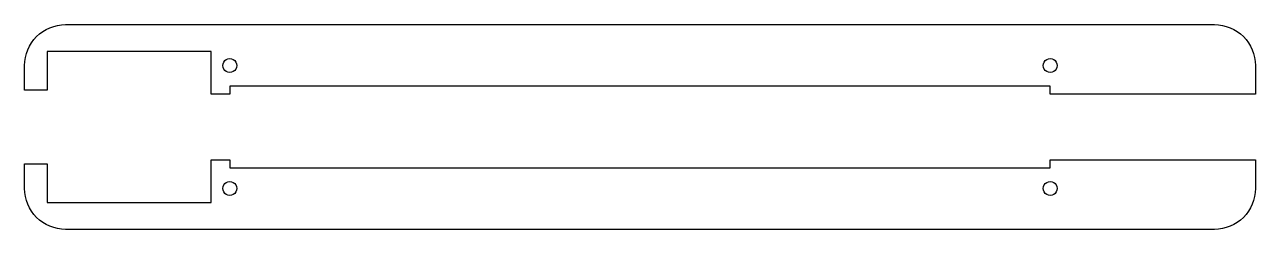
# Model space of a CAD drawing. Extents: x 6 to 466, y 6 to 31.
# Drawn here: x 159.8 to 309.8, y 5.5 to 30.5 of the extents above; entities that cross this region are included whole.
import ezdxf

# ---------------------------------------------------------------- set-up
doc = ezdxf.new("R2010")
doc.units = 0
doc.layers.get('0').update_dxf_attribs({"linetype": 'CONTINUOUS'})

msp = doc.modelspace()

# ---------------------------------------------------------------- linework, layer by layer
at = {"color": 7}
for p, q in [((164.799999, 30.5), (304.799999, 30.5)), ((182.549999, 27.2), (162.549999, 27.2)), ((162.549999, 27.2), (162.549999, 22.5)), ((182.549999, 22), (182.549999, 27.2)), ((159.799999, 22.5), (159.799999, 25.5)), ((185.649999, 25.5), (185.649999, 25.5)), ((285.649999, 25.5), (285.649999, 25.5)), ((309.799999, 25.5), (309.799999, 22)), ((309.799999, 25.5), (309.799999, 25.5)), ((162.549999, 22.5), (159.799999, 22.5)), ((284.799999, 23), (184.799999, 23)), ((184.799999, 23), (184.799999, 22)), ((284.799999, 22), (284.799999, 23)), ((184.799999, 22), (182.549999, 22)), ((309.799999, 22), (284.799999, 22)), ((159.799999, 10.5), (159.799999, 13.5)), ((159.799999, 13.5), (162.549999, 13.5)), ((162.549999, 13.5), (162.549999, 8.8)), ((182.549999, 8.8), (182.549999, 14)), ((182.549999, 14), (184.799999, 14)), ((184.799999, 14), (184.799999, 13)), ((284.799999, 13), (284.799999, 14)), ((284.799999, 14), (309.799999, 14)), ((309.799999, 14), (309.799999, 10.5)), ((184.799999, 13), (284.799999, 13)), ((185.649999, 10.5), (185.649999, 10.5)), ((285.649999, 10.5), (285.649999, 10.5)), ((162.549999, 8.8), (182.549999, 8.8)), ((304.799999, 5.5), (164.799999, 5.5))]:
    msp.add_line(p, q, dxfattribs=at)
for points in [[(161.264465, 29.035534), (162.202147, 29.973216), (163.473917, 30.5), (164.799999, 30.5)], [(304.799999, 30.5), (306.126081, 30.5), (307.397851, 29.973216), (308.335533, 29.035534)], [(159.799999, 25.5), (159.799999, 26.826082), (160.326783, 28.097852), (161.264465, 29.035534)], [(308.335533, 29.035534), (309.273215, 28.097852), (309.799999, 26.826082), (309.799999, 25.5)], [(183.949999, 25.5), (183.949999, 25.803676), (184.112008, 26.084284), (184.374999, 26.236122)], [(184.374999, 24.763878), (184.112008, 24.915716), (183.949999, 25.196324), (183.949999, 25.5)], [(184.374999, 26.236122), (184.63799, 26.387959), (184.962008, 26.387959), (185.224999, 26.236122)], [(185.224999, 26.236122), (185.48799, 26.084284), (185.649999, 25.803676), (185.649999, 25.5)], [(185.649999, 25.5), (185.649999, 25.196324), (185.48799, 24.915716), (185.224999, 24.763878)], [(283.949999, 25.5), (283.949999, 25.803676), (284.112008, 26.084284), (284.374999, 26.236122)], [(284.374999, 24.763878), (284.112008, 24.915716), (283.949999, 25.196324), (283.949999, 25.5)], [(284.374999, 26.236122), (284.63799, 26.387959), (284.962008, 26.387959), (285.224999, 26.236122)], [(285.224999, 26.236122), (285.48799, 26.084284), (285.649999, 25.803676), (285.649999, 25.5)], [(285.649999, 25.5), (285.649999, 25.196324), (285.48799, 24.915716), (285.224999, 24.763878)], [(185.224999, 24.763878), (184.962008, 24.612041), (184.63799, 24.612041), (184.374999, 24.763878)], [(285.224999, 24.763878), (284.962008, 24.612041), (284.63799, 24.612041), (284.374999, 24.763878)], [(161.264465, 6.964466), (160.326783, 7.902148), (159.799999, 9.173918), (159.799999, 10.5)], [(183.949999, 10.5), (183.949999, 10.803676), (184.112008, 11.084284), (184.374999, 11.236122)], [(184.374999, 9.763878), (184.112008, 9.915716), (183.949999, 10.196324), (183.949999, 10.5)], [(184.374999, 11.236122), (184.63799, 11.387959), (184.962008, 11.387959), (185.224999, 11.236122)], [(185.224999, 11.236122), (185.48799, 11.084284), (185.649999, 10.803676), (185.649999, 10.5)], [(185.649999, 10.5), (185.649999, 10.196324), (185.48799, 9.915716), (185.224999, 9.763878)], [(283.949999, 10.5), (283.949999, 10.803676), (284.112008, 11.084284), (284.374999, 11.236122)], [(284.374999, 9.763878), (284.112008, 9.915716), (283.949999, 10.196324), (283.949999, 10.5)], [(284.374999, 11.236122), (284.63799, 11.387959), (284.962008, 11.387959), (285.224999, 11.236122)], [(285.224999, 11.236122), (285.48799, 11.084284), (285.649999, 10.803676), (285.649999, 10.5)], [(285.649999, 10.5), (285.649999, 10.196324), (285.48799, 9.915716), (285.224999, 9.763878)], [(309.799999, 10.5), (309.799999, 9.173918), (309.273215, 7.902148), (308.335533, 6.964466)], [(185.224999, 9.763878), (184.962008, 9.612041), (184.63799, 9.612041), (184.374999, 9.763878)], [(285.224999, 9.763878), (284.962008, 9.612041), (284.63799, 9.612041), (284.374999, 9.763878)], [(164.799999, 5.5), (163.473917, 5.5), (162.202147, 6.026784), (161.264465, 6.964466)], [(308.335533, 6.964466), (307.397851, 6.026784), (306.126081, 5.5), (304.799999, 5.5)]]:
    msp.add_open_spline(points, degree=3, dxfattribs=at)

doc.saveas('drawing.dxf')
